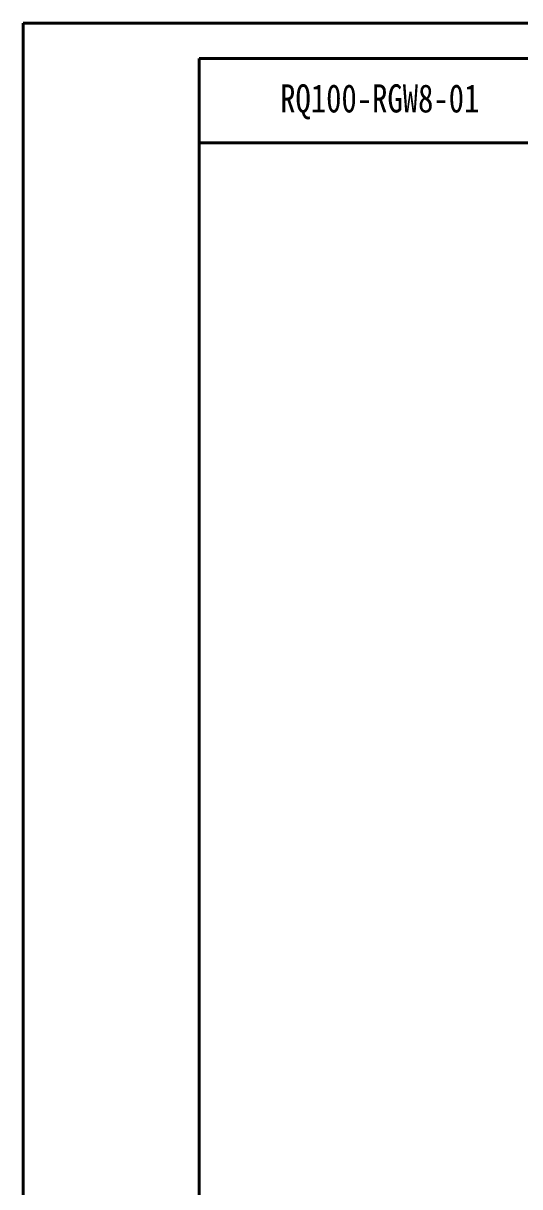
# Model space of a CAD drawing. Header units: millimetres. Extents: x 1561 to 4606, y 513 to 2666.
# Drawn here: x 1561 to 2072, y 1468 to 2666 of the extents above; entities that cross this region are included whole.
import ezdxf

# ---------------------------------------------------------------- set-up
doc = ezdxf.new("R2010")
doc.units = ezdxf.units.MM
for name, color, linetype, lineweight in [('AM_BOR', 7, 'Continuous', 50), ('文字', 7, 'Continuous', 13), ('粗实线', 7, 'Continuous', 40)]:
    doc.layers.add(name, color=color, linetype=linetype, lineweight=lineweight)
doc.styles.add('STYLE1', font='txt.shx', dxfattribs={"width": 0.8, "height": 3, "bigfont": 'hzdx.shx'})

# ---------------------------------------------------------------- blocks, each defined once
blk = doc.blocks.new('rA3')
at = {"layer": '粗实线'}
for p, q in [((333.38, 421.26), (333.38, 124.26)), ((753.38, 421.26), (333.38, 421.26)), ((748.38, 416.26), (358.38, 416.26)), ((358.38, 416.26), (358.38, 129.26)), ((358.38, 404.26), (418.38, 404.26))]:
    blk.add_line(p, q, dxfattribs=at)

msp = doc.modelspace()

# ---------------------------------------------------------------- block references
at = {"layer": 'AM_BOR', "xscale": 7.2509765625, "yscale": 7.2509765625, "zscale": 7.2509765625}
msp.add_blockref('rA3', (-856.702, -388.395), dxfattribs=at)

# ---------------------------------------------------------------- texts
at = {"layer": '文字', "insert": (1927.983, 2585.143), "char_height": 29.00391, "width": 435.0586, "attachment_point": 5, "style": 'STYLE1'}
msp.add_mtext('{\\fSimSun|b0|i0|c134|p2;RQ100-RGW8-01}', dxfattribs=at)

doc.saveas('drawing.dxf')
